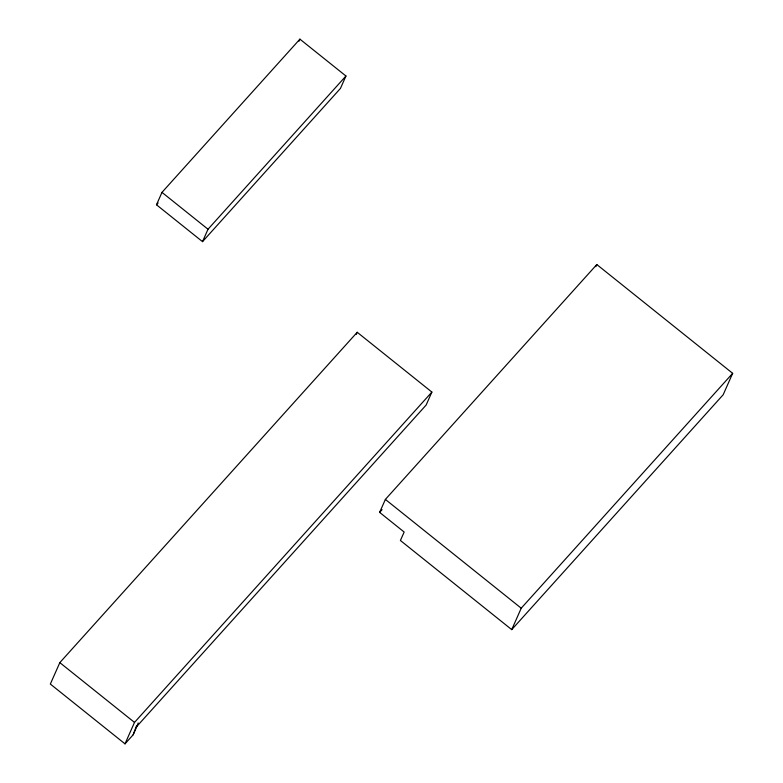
<?xml version="1.0" encoding="UTF-8"?>
<svg xmlns="http://www.w3.org/2000/svg" width="783" height="783" viewBox="0 0 783 783"><rect width="100%" height="100%" fill="white"/><g stroke="black" fill="none" stroke-linecap="round" stroke-linejoin="round"><path stroke-width="1.17" d="M133.169 734.787L136.917 726.33L426.138 405.046L431.883 392.068L357.214 332.276L59.831 662.624L50.337 684.058L125.006 743.85L133.169 734.787L136.506 725.802M136.917 726.33L138.17 722.954M156.483 204.784L161.983 192.373L299.909 39.15L345.949 76.01L340.448 88.42L202.513 241.644L156.483 204.784L158.117 202.973M202.513 241.644L208.014 229.233L345.949 76.01M298.998 41.215L299.909 39.15M125.006 743.85L134.5 722.415L431.883 392.068M356.265 334.419L357.214 332.276M379.628 512.385L385.373 499.417L596.812 264.537L732.663 373.325L723.169 394.759L511.73 629.63L400.407 540.485L404.155 532.029L379.628 512.385L382.075 509.664M595.863 266.68L596.812 264.537M511.73 629.63L521.224 608.205L732.663 373.325M161.983 192.373L208.014 229.233M385.373 499.417L521.224 608.205M59.831 662.624L134.5 722.415"/></g></svg>
